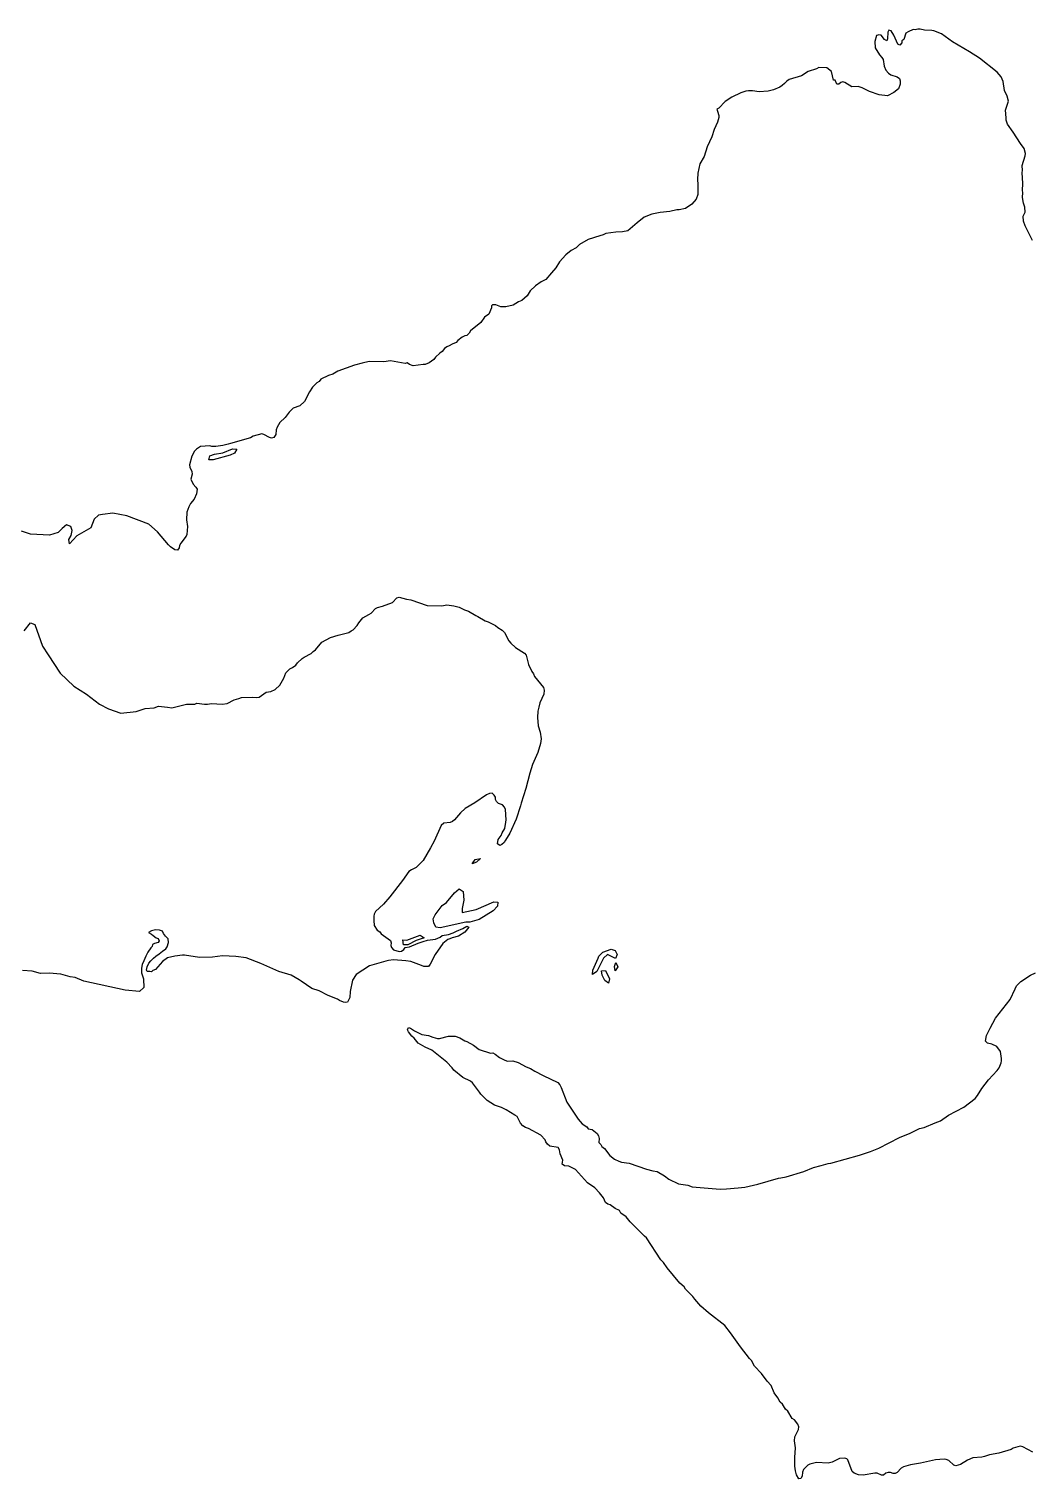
# Model space of a CAD drawing. Extents: x 496279 to 1293719, y 5653962 to 6239536.
# Drawn here: x 799996 to 850537, y 5731167 to 5804251 of the extents above; entities that cross this region are included whole.
import ezdxf

# ---------------------------------------------------------------- set-up
doc = ezdxf.new("R2010")
doc.units = 0

# ---------------------------------------------------------------- blocks, each defined once
blk = doc.blocks.new('REGION0')
at = {"color": 7, "linetype": 'CONTINUOUS'}
for points in [[(850580.399697, 5732516.635393), (850077.368376, 5732794.019922), (849964.581307, 5732827.98313), (849821.589599, 5732787.051315), (849586.928506, 5732715.205683), (849480.251629, 5732658.676988), (848867.929489, 5732472.904139), (848388.967875, 5732379.492819), (848140.767056, 5732295.069702), (848011.282091, 5732266.655385), (847549.908927, 5732235.621591), (847286.164635, 5732114.805752), (846939.046307, 5731897.469215), (846704.409951, 5731824.543798), (846605.146115, 5731869.994709), (846341.896576, 5732105.837545), (846217.672478, 5732152.358242), (846104.324689, 5732173.274059), (845668.109688, 5732141.150483), (844915.921026, 5731965.465617), (844412.493903, 5731886.231462), (844061.351589, 5731784.311844), (843941.12674, 5731716.395426), (843746.911661, 5731488.371027), (843640.76252, 5731444.879724), (843538.249809, 5731439.260848), (843402.118669, 5731487.25125), (843287.253639, 5731495.289643), (843170.689959, 5731465.355629), (843048.848919, 5731359.346829), (842946.435159, 5731353.837931), (842736.577656, 5731458.137073), (842621.118923, 5731454.177865), (842027.622114, 5731355.747549), (841786.958024, 5731373.24405), (841576.531556, 5731464.515797), (841467.93339, 5731549.45881), (841255.156847, 5732137.881137), (841206.869007, 5732180.072699), (841107.02796, 5732212.476219), (840837.709457, 5732194.11989), (840468.253055, 5732015.745562), (840260.762118, 5731966.725365), (839675.85751, 5731996.209469), (839338.85687, 5731918.624984), (839233.235465, 5731862.146279), (839026.453673, 5731647.689166), (838965.475432, 5731512.136274), (838950.558645, 5731308.33703), (838891.097645, 5731185.741547), (838787.100677, 5731167.115272), (838675.113457, 5731379.4928), (838626.025767, 5731586.991304), (838592.044518, 5731818.874932), (838584.953066, 5732253.02811), (838618.967298, 5732735.501624), (838603.481546, 5732863.48603), (838568.43658, 5733095.419647), (838583.2874, 5733298.199095), (838775.754354, 5733667.545233), (838784.173392, 5733794.429859), (838742.812086, 5733924.513844), (838566.886356, 5734141.580435), (838444.748464, 5734214.025947), (838241.495906, 5734585.501659), (838121.543172, 5734682.982165), (837961.243374, 5734937.411284), (837853.824368, 5735046.259517), (837728.734454, 5735259.056961), (837542.946658, 5735502.648248), (837391.140111, 5735882.942196), (837190.270611, 5736101.128563), (836911.675499, 5736490.970602), (836555.964969, 5736861.106582), (836409.839829, 5737138.931022), (836301.785891, 5737235.871636), (835847.702081, 5737829.742873), (835349.016336, 5738527.633308), (835056.906236, 5738906.047633), (834235.707851, 5739538.911072), (833852.068546, 5739885.25181), (833545.750804, 5740238.171233), (833439.90676, 5740360.99667), (833084.270444, 5740730.162844), (833003.353679, 5740850.848709), (832787.31177, 5741044.619959), (832153.02262, 5741803.4882), (831968.916983, 5742085.101882), (831838.574447, 5742221.92452), (831113.729105, 5743319.475031), (831005.172168, 5743403.348258), (830386.781065, 5744021.254689), (830292.324574, 5744129.553031), (830080.578765, 5744374.224101), (829826.622326, 5744571.564637), (829759.220549, 5744703.768199), (829536.804579, 5744795.609832), (829282.815156, 5744992.94037), (829158.104552, 5745027.403478), (829048.525127, 5745111.276705), (828937.123364, 5745336.561652), (828738.80184, 5745592.640441), (828502.029802, 5745839.381098), (828137.421975, 5746094.560067), (827535.24226, 5746761.926606), (827190.375056, 5746940.190957), (826974.580523, 5746955.62787), (826866.007095, 5747039.431111), (826893.820429, 5747241.560689), (826763.296484, 5747556.877631), (826727.130079, 5747763.836244), (826657.625604, 5747869.945024), (826242.388107, 5747951.168781), (826122.352914, 5748048.539308), (826040.900167, 5748156.257767), (825997.345458, 5748261.316757), (825784.008196, 5748494.010223), (825158.509149, 5748831.622707), (825008.376514, 5748880.262979), (824886.766358, 5748965.675898), (824756.473297, 5749102.578521), (824589.494341, 5749433.432356), (824479.42841, 5749505.257992), (824040.475778, 5749778.773294), (823806.161012, 5749897.149621), (823457.475968, 5750011.446764), (823078.759449, 5750242.24061), (822756.889988, 5750558.797305), (822700.348027, 5750664.466173), (822352.116506, 5751135.391997), (822243.576062, 5751220.225032), (821860.736606, 5751400.079064), (821403.247249, 5751777.573572), (821322.264517, 5751897.329624), (821050.249613, 5752184.572181), (820301.895283, 5752786.041898), (819955.86541, 5752938.211467), (819613.076166, 5753141.480817), (819401.297374, 5753386.031911), (819293.251682, 5753482.912537), (819118.307211, 5753699.86915), (819061.765251, 5753805.498026), (819120.723252, 5753916.125903), (819220.457103, 5753883.722383), (819428.203662, 5753753.538417), (819797.033378, 5753574.264269), (820125.573751, 5753525.983924), (820348.97098, 5753433.172484), (820573.481402, 5753366.325852), (820675.944637, 5753371.924733), (821142.413751, 5753478.903339), (821462.625791, 5753494.060308), (821697.996029, 5753400.728972), (821955.069409, 5753254.37824), (822054.869227, 5753221.934728), (822398.227436, 5753031.762759), (822688.061675, 5752806.797747), (823249.341852, 5752627.213661), (823365.303584, 5752644.250254), (823488.892749, 5752584.81214), (823705.9489, 5752416.09588), (823976.083745, 5752269.155266), (824100.926284, 5752234.672161), (824381.665323, 5752240.510994), (824643.603769, 5752158.027489), (825048.698839, 5751937.111668), (825259.719011, 5751858.777333), (825478.87786, 5751715.056075), (825910.59886, 5751506.037874), (826650.534152, 5751147.289617), (826743.992892, 5751039.081257), (826810.809212, 5750893.940282), (827089.585733, 5750159.527151), (827158.059474, 5750053.338387), (827665.568305, 5749303.038432), (827865.901823, 5749071.934649), (828097.528435, 5748914.616109), (828166.051651, 5748808.407349), (828381.194759, 5748780.073016), (828622.172192, 5748584.212184), (828690.126443, 5748464.006223), (828718.558218, 5748334.632095), (828703.229137, 5748119.875043), (828811.761336, 5748035.042008), (828868.303297, 5747929.323149), (829001.202054, 5747830.372937), (829269.613511, 5747480.132979), (829497.504742, 5747284.892023), (829720.42371, 5747180.022995), (829844.557103, 5747132.562486), (830236.029989, 5747079.493099), (831107.016963, 5746787.291534), (831432.786722, 5746699.929005), (831648.01229, 5746672.604469), (832026.7453, 5746440.820821), (832243.875664, 5746273.064369), (832724.964714, 5746046.78962), (833191.804892, 5745975.43389), (833415.771086, 5745895.549865), (834823.473778, 5745782.392495), (835142.24279, 5745784.582057), (835732.919509, 5745845.049964), (836067.363929, 5745884.692037), (836715.885457, 5746029.853007), (837769.691712, 5746323.794224), (837872.641454, 5746342.380508), (838157.627118, 5746398.139357), (839031.953671, 5746666.765637), (839530.309581, 5746860.51689), (839907.4264, 5746961.386718), (840272.100195, 5747075.873823), (840400.529688, 5747079.353127), (841844.992488, 5747486.611683), (842394.283164, 5747676.153778), (842814.641349, 5747850.228967), (843860.465597, 5748374.994024), (844398.846981, 5748591.120802), (844861.96827, 5748826.563718), (845096.019169, 5748885.621908), (845660.036977, 5749113.586319), (845923.220549, 5749222.414556), (846338.053998, 5749498.009442), (847095.635461, 5749916.095833), (847674.429876, 5750346.959668), (847786.936586, 5750491.380787), (848017.21912, 5750857.04766), (848341.76849, 5751292.94049), (848783.772095, 5751758.797327), (848881.75782, 5751892.820525), (848989.712808, 5752139.631168), (848996.062131, 5752241.58078), (849005.008904, 5752355.418015), (848941.59813, 5752716.87573), (848767.65141, 5752958.867336), (848520.316408, 5753078.893333), (848295.187546, 5753132.66258), (848200.772284, 5753241.950725), (848245.852479, 5753518.635393), (848425.216739, 5753888.621403), (848703.514999, 5754391.580821), (849434.660189, 5755333.882378), (849690.686343, 5755876.923781), (849764.272526, 5756025.014165), (849970.938876, 5756239.521268), (850465.831519, 5756560.757027), (850717.652277, 5756683.20254)], [(850558.473917, 5793584.213041), (850190.996526, 5794337.472403), (850105.915594, 5794572.665369), (850097.290409, 5794815.496808), (850189.553498, 5795025.984714), (850180.928313, 5795268.816152), (850106.814394, 5795478.404239), (850062.814408, 5795761.887547), (850067.704212, 5796016.156698), (850063.103014, 5796118.566218), (850074.919352, 5796462.837371), (850037.969589, 5797026.524644), (850058.386374, 5797126.864578), (850049.744697, 5797369.686018), (850186.906572, 5797856.848595), (850207.793372, 5797970.175932), (850148.810632, 5798229.174137), (849949.829437, 5798473.245327), (849596.304065, 5799059.568074), (849305.414354, 5799449.790037), (849243.149757, 5799657.858427), (849239.175245, 5799773.365328), (849202.53058, 5800158.628283), (849349.043276, 5800607.258565), (849278.029805, 5800866.856651), (849146.252487, 5801157.08861), (849076.409931, 5801607.928451), (848978.300517, 5801844.671107), (848777.843311, 5802075.734898), (847884.048249, 5802776.454768), (847395.579142, 5803091.991666), (846539.566676, 5803598.640346), (845969.00989, 5804008.85831), (845583.292624, 5804151.679749), (845482.948578, 5804171.02588), (845127.361737, 5804196.230839), (844902.307088, 5804251.059875), (844786.823617, 5804245.910904), (844656.769686, 5804204.449196), (844555.361923, 5804223.835319), (844293.316281, 5804115.846915), (844185.56744, 5804034.283226), (844086.039737, 5803721.965683), (843979.898841, 5803653.349405), (843972.452817, 5803551.469779), (843875.679235, 5803443.431385), (843776.431891, 5803488.732326), (843579.174084, 5803937.05267), (843441.096917, 5804150.350015), (843328.318093, 5804184.313223), (843270.910316, 5804085.522979), (843259.827861, 5803755.359005), (843214.492043, 5803656.068861), (843104.269441, 5803727.954486), (842938.750004, 5803932.493582), (842820.899967, 5803965.327016), (842712.153376, 5803929.174246), (842697.871521, 5803922.765527), (842612.848311, 5803622.835508), (842628.127916, 5803302.479573), (842857.124093, 5802942.051651), (842964.188526, 5802820.126034), (843032.711743, 5802713.067444), (843085.444109, 5802378.124426), (843172.660723, 5802167.966454), (843302.417802, 5802018.066431), (843424.588677, 5801945.780887), (843749.022605, 5801846.670707), (843857.060051, 5801748.830273), (843899.056289, 5801631.853666), (843887.998571, 5801466.956642), (843808.244474, 5801242.981433), (843577.236303, 5801042.381549), (843259.976287, 5800886.752672), (842828.914957, 5800929.26417), (842344.428608, 5801104.319163), (841974.436224, 5801283.573315), (841774.778868, 5801349.290173), (841454.525598, 5801332.943442), (841113.649397, 5801561.987638), (841013.338335, 5801581.283779), (840909.79489, 5801550.679899), (840801.073037, 5801469.246184), (840698.667523, 5801463.607312), (840626.235762, 5801668.116414), (840535.531144, 5801679.004237), (840425.679605, 5802107.468552), (840197.054492, 5802289.662117), (839790.48341, 5802318.086432), (839671.371754, 5802250.070034), (839252.19273, 5802101.739698), (838918.721324, 5801895.700902), (838305.08809, 5801697.530532), (838185.910467, 5801629.504136), (838062.535695, 5801510.607913), (837952.758369, 5801403.039424), (837832.137719, 5801323.065418), (837516.906187, 5801192.39155), (837244.363546, 5801121.875652), (836795.095327, 5801090.092008), (836454.606681, 5801139.772073), (836250.273914, 5801141.491729), (836122.355665, 5801125.944838), (835873.322013, 5801041.521721), (835411.86639, 5800818.796262), (835076.918973, 5800600.769863), (834759.947561, 5800265.686873), (834654.383877, 5800210.177974), (834697.946832, 5800105.08899), (834758.545763, 5799884.123179), (834751.206934, 5799782.233555), (834684.390614, 5799557.678462), (834517.238495, 5799187.112568), (834402.0024, 5798812.297524), (834173.83081, 5798306.11875), (834025.198924, 5797831.593646), (833794.512342, 5797452.829391), (833697.417172, 5796988.102328), (833674.196789, 5796658.468248), (833694.844459, 5796415.106916), (833697.029615, 5795905.078912), (833616.714799, 5795668.06631), (833395.049204, 5795429.14409), (833073.954855, 5795209.488017), (832750.576399, 5795143.261261), (832648.096673, 5795137.642385), (832284.61853, 5795049.020107), (831796.83383, 5795006.878535), (831382.437413, 5794921.505608), (830989.274123, 5794771.085689), (830637.026861, 5794477.664368), (830174.969289, 5794076.71455), (829903.539842, 5794032.293433), (829571.321809, 5794017.55638), (829067.985391, 5793938.992092), (828922.948706, 5793873.115266), (828754.93077, 5793833.283232), (828167.750301, 5793646.07067), (827727.709214, 5793383.533173), (827563.261741, 5793217.226431), (827323.966467, 5793081.273619), (827053.419328, 5792870.505769), (826722.495897, 5792512.047454), (826535.603154, 5792219.545948), (826325.786881, 5791954.079037), (826034.319959, 5791629.943857), (825808.622131, 5791506.408562), (825526.654456, 5791309.188003), (825253.963391, 5791048.430149), (825096.211568, 5790804.758879), (824823.578223, 5790569.006025), (824666.510808, 5790503.659093), (824386.68706, 5790332.323357), (824023.217163, 5790243.80106), (823767.933138, 5790248.820056), (823527.70608, 5790345.280766), (823348.209886, 5790341.941433), (823300.05398, 5790294.930835), (823305.677666, 5790192.521315), (823167.625237, 5789870.895634), (822953.331454, 5789732.843241), (822768.516671, 5789465.316742), (822240.896153, 5789031.203556), (822169.099324, 5788922.085378), (822058.794263, 5788802.589275), (821954.756066, 5788784.012989), (821822.706633, 5788717.626265), (821607.266673, 5788553.559076), (821523.44736, 5788444.900805), (821313.936184, 5788370.775629), (821166.730834, 5788278.96399), (821048.674651, 5788237.012379), (820940.950548, 5788155.428694), (820814.953587, 5787998.620053), (820694.316445, 5787917.636248), (820475.726561, 5787703.65904), (820390.967218, 5787595.140741), (820161.979286, 5787420.575651), (819951.915636, 5787333.543056), (819850.070842, 5787340.861592), (819361.189441, 5787272.755212), (819174.6925, 5787337.862192), (819053.164804, 5787422.225321), (818948.59887, 5787391.731419), (818583.768404, 5787456.468473), (818219.399707, 5787533.273114), (817871.555742, 5787481.13354), (817144.912799, 5787494.410885), (816781.42641, 5787405.818602), (816392.534483, 5787306.398484), (815555.207168, 5787008.887981), (815300.962123, 5786848.510053), (815079.956198, 5786787.902174), (814709.081506, 5786597.560238), (814611.788434, 5786476.464455), (814506.175275, 5786419.965754), (814286.026921, 5786193.990944), (814128.81108, 5785962.367265), (813877.831401, 5785483.333063), (813644.646319, 5785257.968131), (813305.122441, 5785141.401442), (813208.315876, 5785034.282864), (813099.074532, 5784939.881742), (812902.229019, 5784672.855143), (812641.601667, 5784411.607387), (812497.373078, 5784179.463812), (812449.373844, 5784042.231255), (812432.560506, 5783814.646768), (812332.571033, 5783655.618571), (812215.100306, 5783625.654563), (812115.349964, 5783658.947905), (811833.687387, 5783818.366024), (811720.949792, 5783852.249248), (811291.949931, 5783729.473801), (811158.366766, 5783650.089676), (810156.402324, 5783364.696749), (810026.381377, 5783323.285031), (809765.927188, 5783252.379211), (809418.594468, 5783213.217043), (809215.317172, 5783214.936699), (809102.579578, 5783248.899907), (808640.950792, 5783204.598766), (808428.23197, 5783079.593765), (808330.427654, 5782971.585364), (808198.592615, 5782725.904496), (808090.596398, 5782287.782112), (808107.566407, 5782171.865293), (808207.217799, 5781948.220018), (808210.738788, 5781820.7955), (808154.840005, 5781569.795695), (808275.716278, 5781306.218406), (808405.473357, 5781156.338379), (808462.03181, 5781050.709503), (808432.165253, 5780823.614917), (808324.276232, 5780550.799475), (808129.615875, 5780334.852661), (808042.638392, 5780175.294569), (807945.642172, 5779902.049213), (807931.277859, 5779519.97562), (807983.391785, 5779172.175174), (807955.438271, 5778779.723657), (807910.044732, 5778680.493501), (807644.041071, 5778342.401113), (807583.697762, 5778219.85562), (807562.720257, 5778106.588271), (807477.391949, 5777984.98259), (807338.605637, 5777995.010584), (807119.941541, 5778150.669456), (807025.452066, 5778258.9578), (806464.650149, 5778913.176969), (806041.224499, 5779291.051401), (804918.359047, 5779709.037812), (804221.360023, 5779851.299362), (803698.208768, 5779773.684883), (803493.91723, 5779752.419136), (803286.49226, 5779540.951426), (803110.681972, 5779111.877232), (802402.196445, 5778707.74805), (802037.374225, 5778308.797833), (802003.698074, 5778525.58448), (802123.52712, 5778726.774246), (802178.922904, 5778966.706264), (802107.645566, 5779172.09519), (801892.840539, 5779252.539103), (801673.022019, 5779079.743658), (801465.061067, 5778880.373529), (801029.217131, 5778737.90202), (800076.175461, 5778796.0104), (799621.407243, 5778932.82304)], [(799751.749779, 5773922.155078), (800078.533781, 5774321.695178), (800292.835811, 5774228.293856), (800675.040334, 5773152.189056), (800958.129448, 5772701.17925), (801573.626249, 5771785.212426), (802258.635772, 5771134.572541), (802898.111577, 5770727.333981), (803548.175084, 5770217.505937), (804000.683932, 5769978.563721), (804631.27893, 5769762.037022), (805397.518561, 5769853.168798), (805849.516166, 5769997.86986), (806295.527265, 5770027.72389), (806516.81355, 5770119.295577), (806976.290163, 5770066.466142), (807190.468504, 5770039.121611), (807930.362567, 5770215.506337), (808351.438142, 5770223.39476), (808456.482336, 5770266.876064), (808835.850279, 5770214.536531), (808989.734787, 5770228.903658), (809195.073551, 5770253.088821), (809728.878475, 5770226.954048), (809973.764452, 5770261.49714), (810331.049944, 5770439.391564), (810564.028878, 5770499.389566), (810695.583558, 5770553.828679), (811233.643354, 5770578.663713), (811473.738478, 5770549.339577), (811590.2197, 5770579.323581), (811952.213585, 5770821.105229), (812184.128802, 5770855.198411), (812408.325881, 5770966.746103), (812627.954745, 5771180.623332), (812844.573865, 5771534.922479), (812939.030356, 5771796.320204), (813132.107505, 5771999.30961), (813277.135944, 5772065.196434), (813438.433493, 5772181.373201), (813523.819522, 5772302.918894), (813755.388412, 5772515.306421), (813864.077282, 5772596.710142), (814220.373269, 5772775.704346), (814317.196326, 5772883.682753), (814437.858206, 5772963.606769), (814746.039515, 5773350.009496), (815184.019133, 5773586.602182), (815574.51076, 5773698.959713), (816105.940873, 5773826.264254), (816228.251927, 5773920.215466), (816333.312613, 5773963.716766), (816526.909252, 5774178.743765), (816614.422717, 5774326.204276), (816810.105562, 5774567.276066), (817127.959282, 5774735.862352), (817235.064944, 5774804.388648), (817455.724542, 5775043.240882), (817561.411914, 5775099.819567), (817808.326377, 5775158.317869), (818306.492632, 5775352.169102), (818526.731691, 5775579.123716), (818643.155191, 5775609.127716), (819018.416689, 5775505.798379), (819233.568043, 5775477.44405), (820067.6135, 5775189.031727), (820806.303665, 5775174.124708), (821051.73387, 5775220.695395), (821405.712766, 5775182.353062), (821668.170701, 5775112.916948), (821939.921738, 5774978.973734), (822139.480144, 5774914.236681), (822505.25064, 5774684.152693), (822616.347305, 5774637.26207), (822983.668025, 5774419.975523), (823132.90186, 5774371.455226), (823502.853014, 5774192.291056), (823622.302751, 5774081.893133), (823843.086037, 5773951.129284), (823949.556767, 5773841.371233), (824173.061193, 5773404.938511), (824267.591897, 5773295.650367), (824507.497366, 5773074.91451), (824972.482223, 5772799.369614), (825041.038422, 5772693.220841), (825159.482162, 5772212.247027), (825326.032333, 5771869.465577), (825419.961088, 5771748.159836), (825474.392105, 5771616.556154), (825919.298257, 5771062.436967), (825960.742022, 5770931.353181), (825932.466918, 5770717.216005), (825736.520205, 5770284.882463), (825682.221123, 5770071.815073), (825642.476008, 5769871.145203), (825619.717395, 5769553.608704), (825653.550217, 5769130.403337), (825759.221098, 5768817.275957), (825797.308791, 5768469.945416), (825768.522444, 5768242.820837), (825633.314842, 5767780.823227), (825374.237714, 5767186.902), (825241.157548, 5766750.829207), (825033.295546, 5765975.394279), (824800.580479, 5765227.083927), (824766.145708, 5765101.259089), (824552.725987, 5764428.343659), (824221.720097, 5763725.32425), (824004.977289, 5763370.975113), (823932.636233, 5763248.889528), (823822.809432, 5763141.431017), (823717.740501, 5763097.929717), (823596.155083, 5763183.302644), (823637.499897, 5763396.909927), (823791.697748, 5763602.658781), (823839.647508, 5763739.841347), (823969.89934, 5763947.559807), (824031.05899, 5764274.554414), (824040.005764, 5764388.391649), (824013.635457, 5764913.466644), (823957.662462, 5765032.022935), (823851.719468, 5765153.898562), (823651.592097, 5765206.588025), (823545.162596, 5765316.366072), (823501.632625, 5765421.505046), (823496.54492, 5765535.902169), (823440.085419, 5765642.560839), (823333.037477, 5765739.331487), (823204.104985, 5765722.804792), (823046.015082, 5765657.497852), (822469.480036, 5765252.748794), (821977.325024, 5764969.455447), (821731.243395, 5764744.640406), (821535.511074, 5764503.69859), (821438.069577, 5764382.702787), (821330.345474, 5764301.139098), (821212.314028, 5764258.127699), (820891.566006, 5764230.933138), (820768.248954, 5764112.066909), (820418.401242, 5763320.73516), (820228.251379, 5762977.373826), (819851.126314, 5762341.520984), (819506.102438, 5761983.812519), (819268.885123, 5761872.874705), (819134.568075, 5761780.453187), (818809.7301, 5761332.742721), (818177.048896, 5760510.56714), (817857.356346, 5760137.78169), (817447.915699, 5759771.74489), (817387.885734, 5759636.13201), (817367.551408, 5759535.862063), (817365.193088, 5759319.595312), (817397.154097, 5759061.746877), (817547.608321, 5758834.802261), (817668.121775, 5758749.469326), (817749.533293, 5758641.750868), (818210.708555, 5758303.298552), (818240.781259, 5758185.702069), (818231.232537, 5758058.887429), (818261.742272, 5757954.398325), (818356.26473, 5757846.159971), (818656.092968, 5757761.066988), (818759.116923, 5757779.583285), (818879.251067, 5757847.549693), (818951.146846, 5757956.667871), (819170.025335, 5757992.280749), (819603.799557, 5758177.813646), (819864.797973, 5758260.667077), (820073.954577, 5758322.764659), (820486.248296, 5758383.022608), (820709.925885, 5758481.552904), (820817.649988, 5758562.996617), (821140.533691, 5758616.225972), (821362.09209, 5758689.691281), (821534.24121, 5758779.463328), (821849.439758, 5758910.01722), (822062.191563, 5759035.082209), (822160.960646, 5758976.77387), (821951.622633, 5758724.264367), (821631.608494, 5758529.763263), (821319.691804, 5758450.099194), (821201.000688, 5758395.120189), (821095.997724, 5758351.588895), (820852.513545, 5758164.806248), (820455.639611, 5757606.947809), (820216.979268, 5757114.416306), (820120.057261, 5757006.407905), (819889.28822, 5756997.419703), (819778.125588, 5757043.300527), (819243.941353, 5757247.769637), (818979.430195, 5757292.240744), (818370.241487, 5757335.612071), (818113.366008, 5757302.708651), (817983.328569, 5757261.246942), (817149.736636, 5757026.853816), (816482.216613, 5756602.978583), (816295.233165, 5756310.56706), (816178.636501, 5755745.560051), (816155.861396, 5755428.03355), (816051.056333, 5755206.227907), (815947.15007, 5755188.61143), (815846.797778, 5755207.997553), (815647.775354, 5755285.712012), (815538.707174, 5755357.567642), (815066.968946, 5755544.320295), (814624.816916, 5755766.795804), (814250.759316, 5755895.210124), (813715.255742, 5756253.008571), (813606.187561, 5756323.834407), (813215.069247, 5756569.145349), (812591.004982, 5756753.428496), (811675.605729, 5757150.789032), (810943.471034, 5757431.912812), (810425.893991, 5757507.407715), (809753.228542, 5757542.460705), (809250.007566, 5757464.12637), (808586.165203, 5757447.829629), (807828.92182, 5757564.776242), (807728.165481, 5757572.054787), (807341.433972, 5757523.744448), (806978.920597, 5757434.252344), (806722.490395, 5757249.00939), (806362.285864, 5756840.920999), (806244.246173, 5756798.929397), (806166.100021, 5756730.193143), (806091.598546, 5756743.470488), (805957.363957, 5756743.330516), (805922.393204, 5756814.9162), (805948.771756, 5756986.101966), (806040.037093, 5757172.404709), (806140.240959, 5757289.341324), (806266.782147, 5757412.046785), (806391.979258, 5757526.803836), (806556.146371, 5757640.851029), (806720.907187, 5757767.995602), (806885.39589, 5757888.031597), (806959.790168, 5757987.031799), (807026.672455, 5758213.49651), (807015.326132, 5758392.240765), (806868.640273, 5758519.875241), (806772.460394, 5758657.257767), (806726.423677, 5758774.394342), (806576.942466, 5758837.991623), (806372.716896, 5758839.841253), (806174.749943, 5758803.318557), (806011.366188, 5758708.227574), (806166.075283, 5758625.334151), (806252.318884, 5758558.587499), (806400.876557, 5758449.909232), (806499.917754, 5758401.578898), (806559.024181, 5758284.832245), (806504.428247, 5758204.088392), (806311.92831, 5758154.248359), (806213.447832, 5758101.518904), (806197.640491, 5758012.956615), (806136.060301, 5757932.582688), (805987.700529, 5757722.544691), (805882.961432, 5757522.744648), (805777.735829, 5757291.950802), (805705.196872, 5757097.829623), (805666.523721, 5756921.204944), (805668.040962, 5756678.693442), (805769.902249, 5756369.795216), (805767.659371, 5756363.876399), (805783.499695, 5755944.530261), (805562.922556, 5755732.66263), (804839.668668, 5755799.01936), (802763.349252, 5756263.556461), (802322.21971, 5756438.93139), (802068.065369, 5756470.005176), (801600.804651, 5756619.415296), (801017.079204, 5756669.765227), (800571.678299, 5756654.008378), (800154.832857, 5756765.216139), (799671.575143, 5756801.178947)]]:
    blk.add_lwpolyline(points, dxfattribs=at)

msp = doc.modelspace()

# ---------------------------------------------------------------- linework, layer by layer
at = {"color": 7, "linetype": 'CONTINUOUS'}
for points in [[(809100.410913, 5782733.073062), (809346.739918, 5782823.664946), (809755.85073, 5782881.143451), (810249.613688, 5783088.232037), (810465.564892, 5783078.004083), (810354.872275, 5782879.343811), (810132.423321, 5782762.767124), (809269.121503, 5782534.46278), (809052.692038, 5782531.793314)], [(822471.59098, 5762383.392611), (822741.841267, 5762447.879714), (822541.128439, 5762253.198647), (822334.272434, 5762173.044676)], [(821037.468507, 5760217.495749), (821442.530595, 5760710.857086), (821673.579995, 5760911.247012), (821881.351292, 5760782.022854), (821901.058932, 5760334.382374), (821819.993741, 5759919.205401), (821831.216376, 5759714.286381), (822530.111951, 5759868.335574), (823412.272084, 5760251.938861), (823627.984158, 5760236.64192), (823600.253283, 5760034.502344), (823380.030715, 5759807.587723), (822673.969475, 5759373.264579), (822216.900658, 5759227.713686), (822012.60912, 5759229.633302), (820716.728731, 5758940.031217), (820503.102864, 5758980.42314), (820391.057922, 5759192.560716), (820366.930494, 5759397.979636), (820457.610375, 5759595.410154), (820822.62225, 5760066.47595)], [(818863.773561, 5758092.650677), (818837.263075, 5758336.191974), (819040.243518, 5758326.393933), (819701.183334, 5758576.343948), (819910.686264, 5758438.961422), (819497.089697, 5758305.678076), (819079.741257, 5758083.342539)], [(828674.211906, 5757412.416711), (828717.172911, 5757524.744248), (828916.912726, 5757719.445311), (829331.061767, 5757865.806042), (829531.840563, 5757806.027996), (829636.942478, 5757597.129772), (829551.210122, 5757397.479698), (829153.5116, 5757607.067785), (828941.262793, 5757425.894016), (828605.573247, 5756753.138554), (828382.47287, 5756597.529673), (828404.728485, 5756812.896604)], [(829672.597638, 5756984.422302), (829536.738612, 5756786.921798), (829494.527981, 5756992.140758), (829567.297823, 5757192.330724)], [(829004.26952, 5756289.011371), (828876.804793, 5756562.076763), (828848.191609, 5756780.733036), (829053.225276, 5756795.850013), (829250.664492, 5756379.483278), (829201.683998, 5756152.188733)]]:
    msp.add_lwpolyline(points, close=True, dxfattribs=at)

# ---------------------------------------------------------------- block references
at = {"color": 7}
msp.add_blockref('REGION0', (0, 0), dxfattribs=at)

doc.saveas('drawing.dxf')
